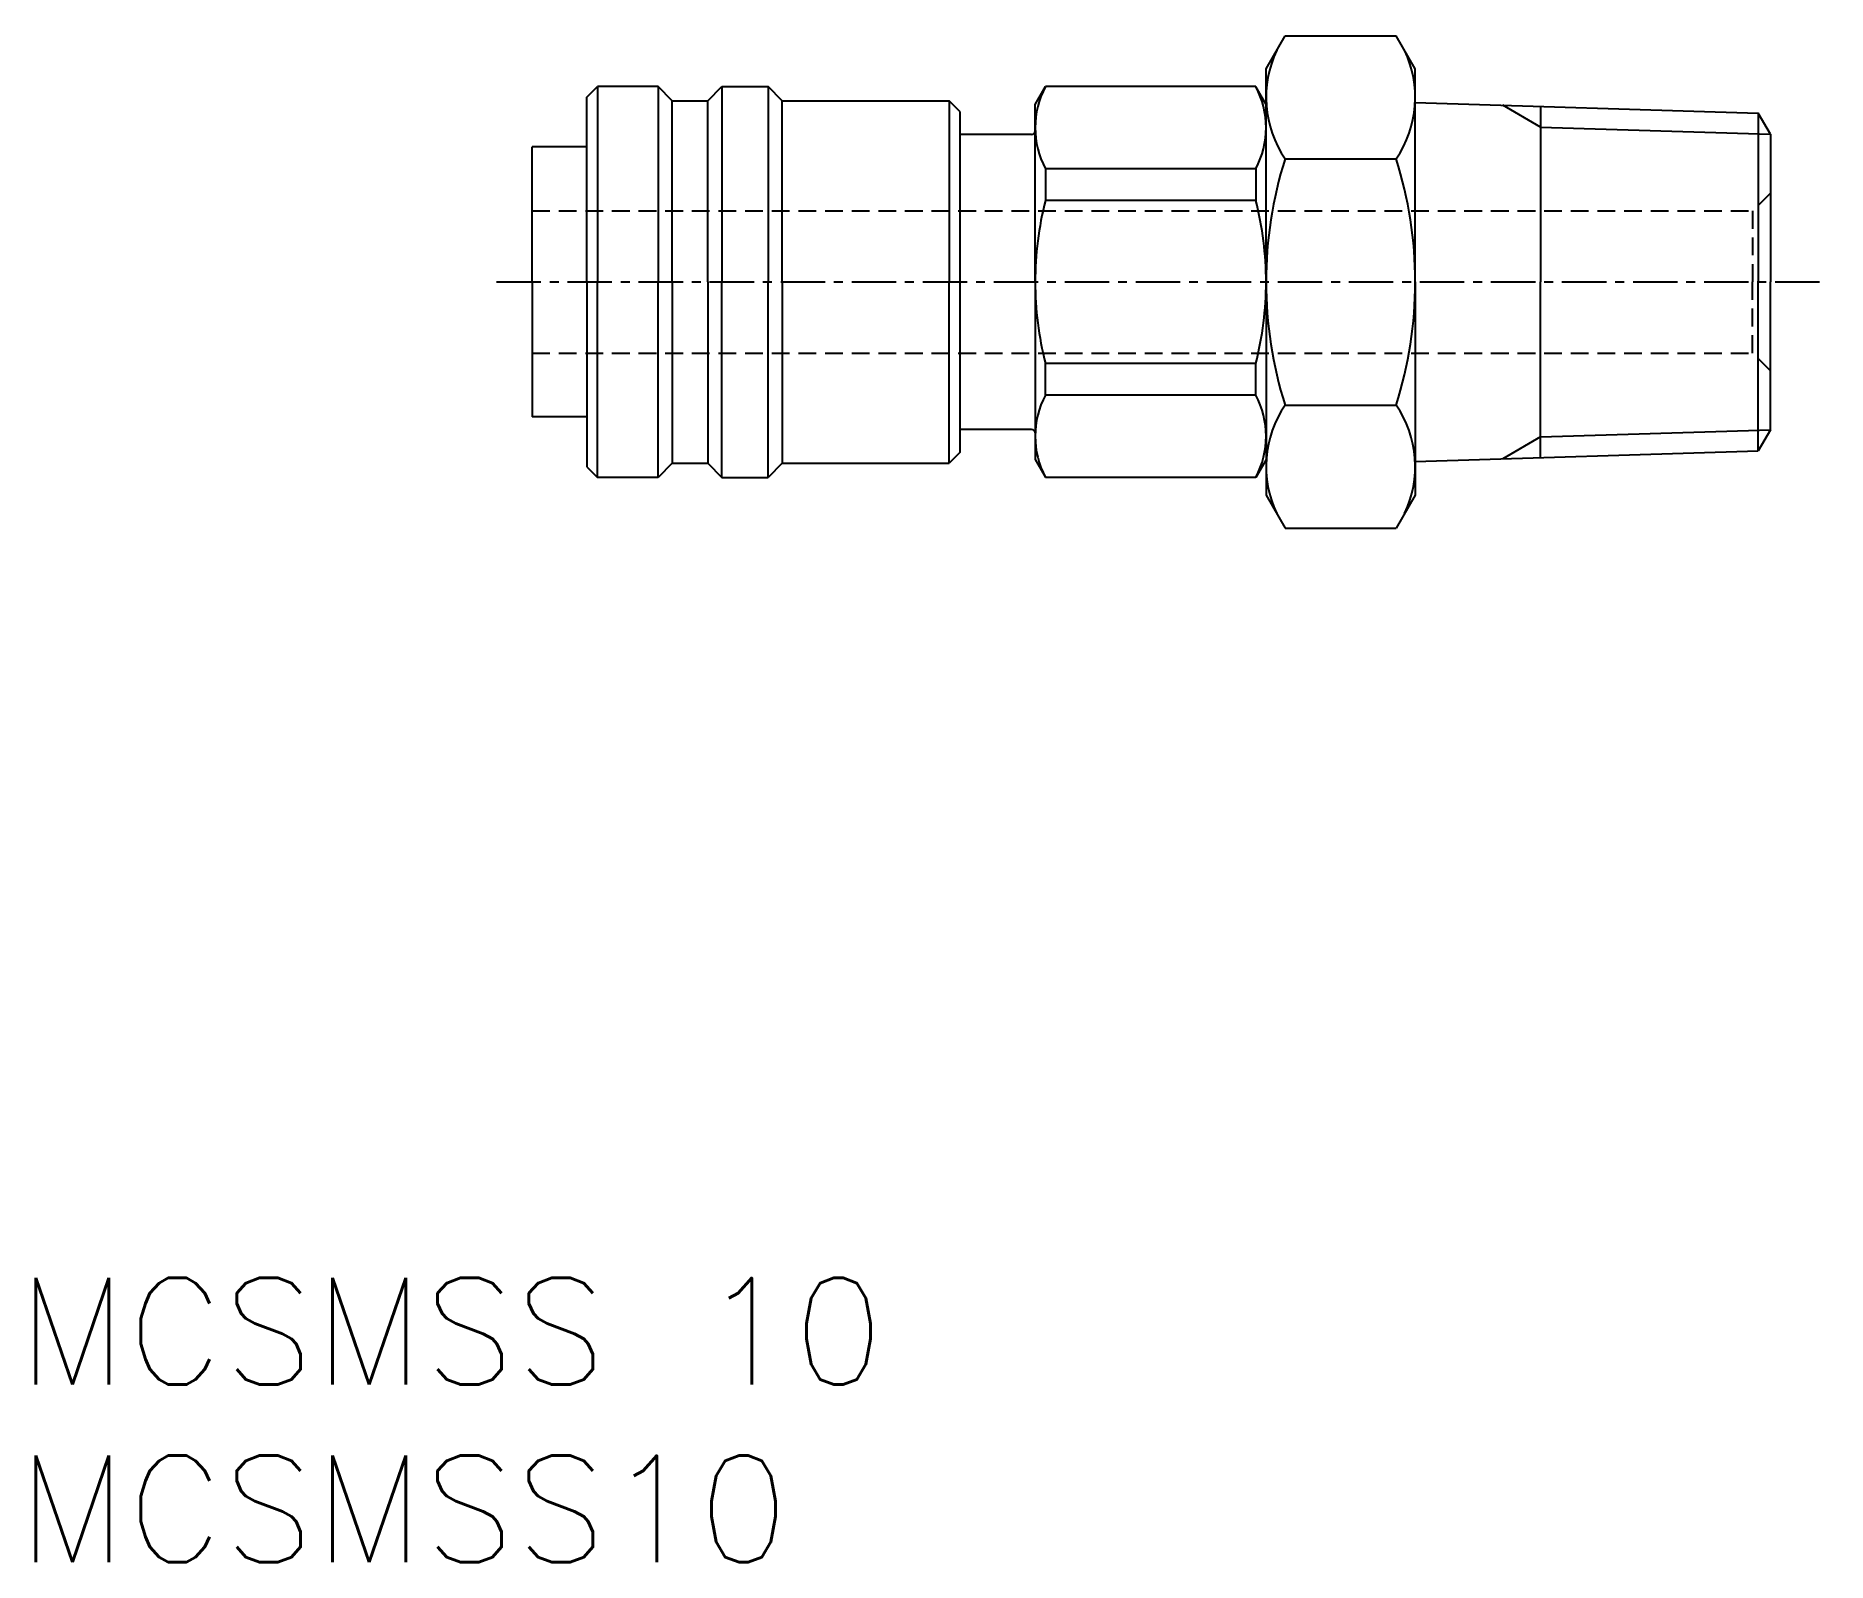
# Model space of a CAD drawing. Extents: x 0.5 to 51, y 0 to 43.
import ezdxf

# ---------------------------------------------------------------- set-up
doc = ezdxf.new("R2010")
doc.units = 0
doc.linetypes.add('CENTER', pattern=[2, 1.25, -0.25, 0.25, -0.25])
doc.linetypes.add('DASHED', pattern=[0.75, 0.5, -0.25])
doc.layers.get('0').update_dxf_attribs({"linetype": 'CONTINUOUS'})
doc.layers.add('CENTER', color=1, linetype='CENTER')
doc.styles.get("Standard").update_dxf_attribs({"font": 'txt.shx'})

# ---------------------------------------------------------------- blocks, each defined once
blk = doc.blocks.new('*U4')
at = {"color": 7, "linetype": 'CONTINUOUS'}
blk.add_text('MCSMSS10', height=3, dxfattribs=at).set_placement((0, 0))
blk = doc.blocks.new('*U5')
at = {"color": 7, "linetype": 'CONTINUOUS'}
blk.add_text('MCSMSS 10', height=3, dxfattribs=at).set_placement((0, 5))

msp = doc.modelspace()

# ---------------------------------------------------------------- linework, layer by layer
at = {"color": 7, "linetype": 'CONTINUOUS'}
for p, q in [((35.155, 42.038), (35.691, 42.967)), ((35.691, 42.967), (38.819, 42.967)), ((39.355, 42.038), (38.819, 42.967)), ((35.155, 36.038), (35.155, 42.038)), ((39.355, 36.038), (39.355, 42.038)), ((16.034, 41.238), (16.334, 41.538)), ((18.034, 41.538), (16.334, 41.538)), ((16.334, 41.538), (16.334, 36.038)), ((18.434, 41.138), (18.034, 41.538)), ((18.034, 41.538), (18.034, 36.038)), ((19.434, 41.138), (19.834, 41.538)), ((19.834, 41.538), (21.134, 41.538)), ((19.834, 41.538), (19.834, 36.038)), ((21.534, 41.138), (21.134, 41.538)), ((21.134, 41.538), (21.134, 36.038)), ((28.655, 41.038), (28.944, 41.538)), ((34.866, 41.538), (28.944, 41.538)), ((35.155, 41.038), (34.866, 41.538)), ((16.034, 36.038), (16.034, 41.238)), ((18.434, 41.138), (19.434, 41.138)), ((18.434, 36.038), (18.434, 41.138)), ((19.434, 36.038), (19.434, 41.138)), ((21.534, 41.138), (26.234, 41.138)), ((21.534, 36.038), (21.534, 41.138)), ((26.534, 40.838), (26.234, 41.138)), ((26.234, 41.138), (26.234, 36.038)), ((28.655, 36.038), (28.655, 41.038)), ((39.355, 41.091), (49.013, 40.789)), ((42.885, 40.981), (42.885, 36.038)), ((26.534, 40.838), (26.534, 36.038)), ((49.355, 40.197), (49.013, 40.789)), ((49.013, 40.789), (49.013, 36.038)), ((28.555, 40.188), (26.534, 40.188)), ((49.355, 40.197), (49.355, 36.038)), ((16.034, 39.838), (14.488, 39.838)), ((14.488, 36.038), (14.488, 39.838)), ((35.691, 39.503), (38.819, 39.503)), ((34.866, 39.223), (28.944, 39.223)), ((28.944, 39.223), (28.944, 38.33)), ((34.866, 39.223), (34.866, 38.33)), ((34.866, 38.33), (28.944, 38.33)), ((14.488, 36.038), (14.488, 32.238)), ((16.034, 36.038), (16.034, 30.838)), ((16.334, 30.538), (16.334, 36.038)), ((18.034, 30.538), (18.034, 36.038)), ((18.434, 36.038), (18.434, 30.938)), ((19.434, 36.038), (19.434, 30.938)), ((19.834, 30.538), (19.834, 36.038)), ((21.134, 30.538), (21.134, 36.038)), ((21.534, 36.038), (21.534, 30.938)), ((26.234, 30.938), (26.234, 36.038)), ((26.534, 36.038), (26.534, 31.238)), ((28.655, 36.038), (28.655, 31.038)), ((35.155, 36.038), (35.155, 31.038)), ((39.355, 36.038), (39.355, 30.038)), ((42.885, 31.096), (42.885, 36.038)), ((49.013, 31.288), (49.013, 36.038)), ((49.355, 31.879), (49.355, 36.038)), ((34.866, 33.747), (28.944, 33.747)), ((28.944, 32.854), (28.944, 33.747)), ((34.866, 32.854), (34.866, 33.747)), ((34.866, 32.854), (28.944, 32.854)), ((35.691, 32.574), (38.819, 32.574)), ((16.034, 32.238), (14.488, 32.238)), ((28.555, 31.888), (26.534, 31.888)), ((49.355, 31.879), (49.013, 31.288)), ((35.155, 31.538), (35.155, 30.038)), ((39.355, 30.986), (49.013, 31.288)), ((16.034, 30.838), (16.334, 30.538)), ((18.434, 30.938), (18.034, 30.538)), ((18.434, 30.938), (19.434, 30.938)), ((19.434, 30.938), (19.834, 30.538)), ((21.534, 30.938), (21.134, 30.538)), ((21.534, 30.938), (26.234, 30.938)), ((26.534, 31.238), (26.234, 30.938)), ((28.655, 31.038), (28.944, 30.538)), ((35.155, 31.038), (34.866, 30.538)), ((18.034, 30.538), (16.334, 30.538)), ((19.834, 30.538), (21.134, 30.538)), ((34.866, 30.538), (28.944, 30.538)), ((35.155, 30.038), (35.691, 29.11)), ((39.355, 30.038), (38.819, 29.11)), ((35.691, 29.11), (38.819, 29.11))]:
    msp.add_line(p, q, dxfattribs=at)
at = {"color": 3, "linetype": 'CONTINUOUS'}
for p, q in [((42.885, 40.4), (41.821, 41.014)), ((42.885, 40.4), (49.355, 40.197)), ((42.885, 31.677), (49.355, 31.879)), ((42.885, 31.677), (41.821, 31.063))]:
    msp.add_line(p, q, dxfattribs=at)
at = {"color": 3, "linetype": 'DASHED'}
for p, q in [((49.355, 38.538), (48.855, 38.038)), ((14.488, 38.038), (48.855, 38.038)), ((48.855, 38.038), (48.855, 36.038)), ((48.855, 34.038), (48.855, 36.038)), ((14.488, 34.038), (48.855, 34.038)), ((49.355, 33.538), (48.855, 34.038))]:
    msp.add_line(p, q, dxfattribs=at)
at = {"color": 7, "linetype": 'CONTINUOUS'}
for centre, radius, start, end in [((38.222, 41.235), 3.067, 154.3842, 214.3842), ((36.288, 41.235), 3.067, 325.6158, 25.6158), ((31.121, 40.381), 2.466, 151.9987, 208.0013), ((32.689, 40.381), 2.466, 331.9987, 28.0013), ((28.555, 40.288), 0.1, 270, 0), ((46.619, 36.038), 11.464, 162.412, 180), ((27.891, 36.038), 11.464, 0, 17.588), ((37.893, 36.038), 9.238, 165.6385, 180), ((25.917, 36.038), 9.238, 0, 14.3615), ((37.893, 36.038), 9.238, 180, 194.3615), ((25.917, 36.038), 9.238, 345.6385, 0), ((46.619, 36.038), 11.464, 180, 197.588), ((27.891, 36.038), 11.464, 342.412, 0), ((31.121, 31.696), 2.466, 151.9987, 208.0013), ((32.689, 31.696), 2.466, 331.9987, 28.0013), ((38.222, 30.842), 3.067, 145.6158, 205.6158), ((36.288, 30.842), 3.067, 334.3842, 34.3842), ((28.555, 31.788), 0.1, 0, 90)]:
    msp.add_arc(centre, radius, start, end, dxfattribs=at)
at = {"layer": 'CENTER', "color": 1, "linetype": 'CENTER'}
msp.add_line((13.488, 36.038), (50.955, 36.038), dxfattribs=at)

# ---------------------------------------------------------------- block references
at = {"color": 7, "linetype": 'CONTINUOUS'}
for name in ['*U5', '*U4']:
    msp.add_blockref(name, (0, 0), dxfattribs=at)

doc.saveas('drawing.dxf')
